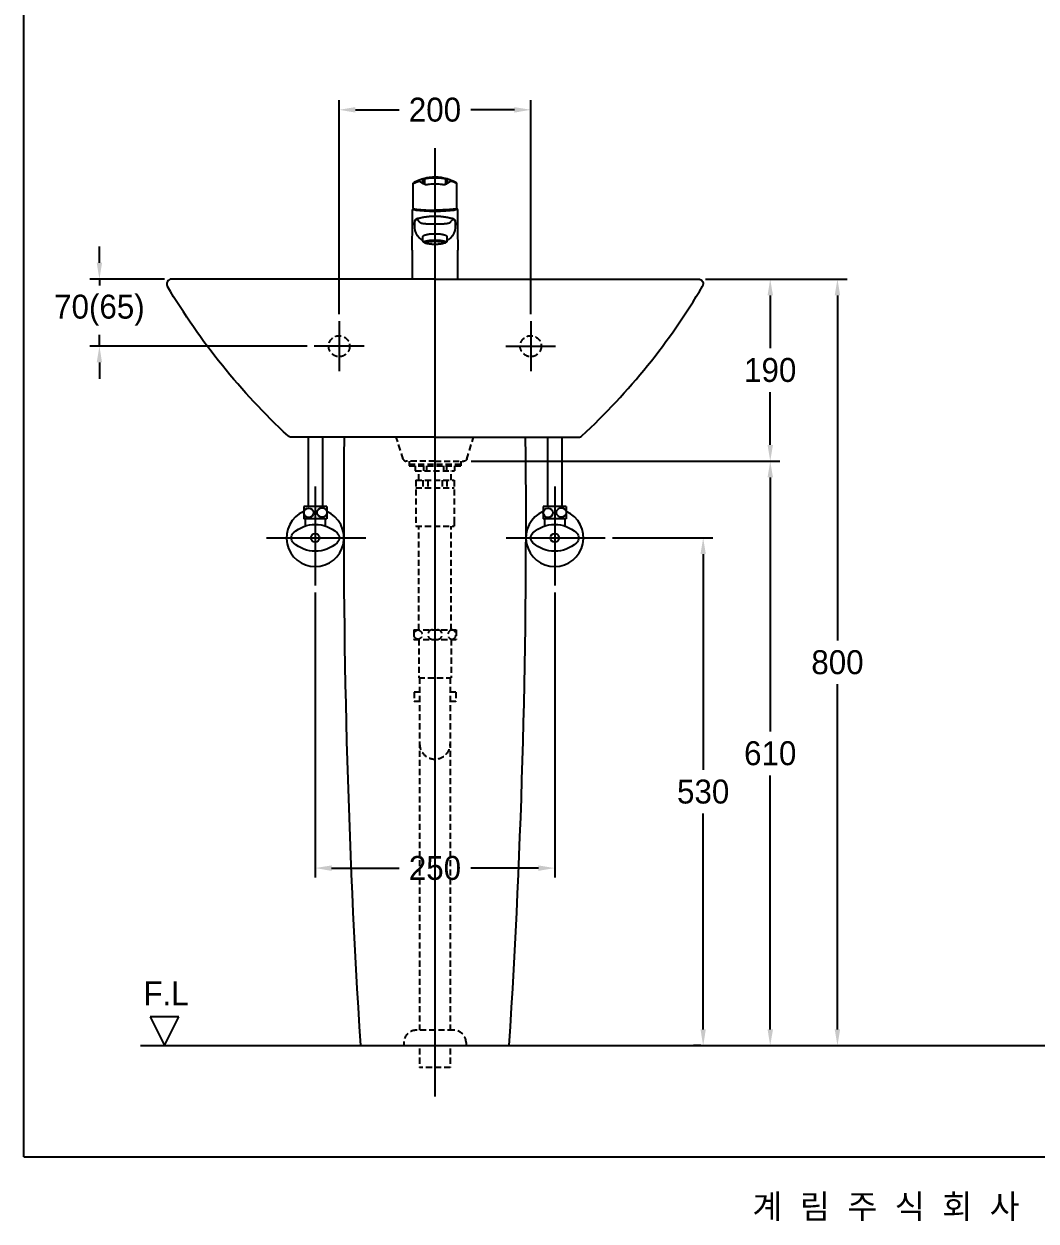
# Model space of a CAD drawing. Header units: millimetres. Extents: x 0 to 5789, y -67 to 2530.
# Drawn here: x 3989 to 5046, y -67 to 1183 of the extents above; entities that cross this region are included whole.
import ezdxf
from ezdxf.enums import TextEntityAlignment as Align
from ezdxf.lldxf.tags import DXFTag

# ---------------------------------------------------------------- set-up
doc = ezdxf.new("R2010")
doc.units = ezdxf.units.MM
doc.linetypes.add('DASHED2', pattern=[9.525, 6.35, -3.175])
for name, color, linetype in [('TEXT', 7, 'Continuous'), ('내부선 및 부속', 4, 'Continuous'), ('도각라인', 7, 'Continuous'), ('외형선', 3, 'Continuous'), ('점선', 6, 'DASHED2'), ('중심선', 1, 'DASHED'), ('치수선', 7, 'Continuous')]:
    doc.layers.add(name, color=color, linetype=linetype)
doc.styles.add('____', font='')
doc.styles.add('타이틀', font='H2GTRM.TTF', dxfattribs={"height": 25})
doc.styles.get('____').set_extended_font_data('굴림')
tags = doc.linetypes.add('DASHDOT', pattern=[70, 31, -13, 13, -13]).pattern_tags.tags
tags[10:11] = [DXFTag(74, 4), DXFTag(75, 0), DXFTag(340, '0'), DXFTag(46, 0.0), DXFTag(50, 0.0), DXFTag(44, 0.0), DXFTag(45, 0.0)]
tags[8:9] = [DXFTag(74, 4), DXFTag(75, 0), DXFTag(340, '0'), DXFTag(46, 0.0), DXFTag(50, 0.0), DXFTag(44, 0.0), DXFTag(45, 0.0)]
tags[6:7] = [DXFTag(74, 4), DXFTag(75, 0), DXFTag(340, '0'), DXFTag(46, 0.0), DXFTag(50, 0.0), DXFTag(44, 0.0), DXFTag(45, 0.0)]
tags[4:5] = [DXFTag(74, 4), DXFTag(75, 0), DXFTag(340, '0'), DXFTag(46, 0.0), DXFTag(50, 0.0), DXFTag(44, 0.0), DXFTag(45, 0.0)]
tags = doc.linetypes.add('DASHED', pattern=[25.72, 12.86, -12.86]).pattern_tags.tags
tags[6:7] = [DXFTag(74, 4), DXFTag(75, 0), DXFTag(340, '0'), DXFTag(46, 0.0), DXFTag(50, 0.0), DXFTag(44, 0.0), DXFTag(45, 0.0)]
tags[4:5] = [DXFTag(74, 4), DXFTag(75, 0), DXFTag(340, '0'), DXFTag(46, 0.0), DXFTag(50, 0.0), DXFTag(44, 0.0), DXFTag(45, 0.0)]
doc.dimstyles.new('MSADIM', dxfattribs={"dimtxt": 33, "dimasz": 17, "dimexe": 10, "dimexo": 7.5, "dimgap": 10, "dimtad": 0, "dimtih": 1, "dimtoh": 1, "dimdec": 0, "dimzin": 1, "dimdsep": 46, "dimtxsty": '____', "dimcen": 11.25, "dimadec": 0, "dimazin": 0, "dimtfac": 1, "dimtdec": 0, "dimtix": 1, "dimtmove": 0, "dimatfit": 3, "dimfxl": 0, "dimtolj": 1, "dimtzin": 1, "dimarcsym": 0})

# ---------------------------------------------------------------- blocks, each defined once
blk = doc.blocks.new('*D32')
at = {"layer": '치수선', "color": 0, "linetype": 'Continuous', "lineweight": -2}
for p, q in [((4318.4, 879.7), (4318.4, 1102.9)), ((4518.4, 879.7), (4518.4, 1102.9)), ((4335.4, 1092.9), (4381.1, 1092.9)), ((4501.4, 1092.9), (4455.7, 1092.9))]:
    blk.add_line(p, q, dxfattribs=at)
at = {"layer": '치수선', "color": 0, "linetype": 'Continuous'}
for points in [[(4335.4, 1095.7), (4335.4, 1090), (4318.4, 1092.9)], [(4501.4, 1095.7), (4501.4, 1090), (4518.4, 1092.9)]]:
    blk.add_solid(points, dxfattribs=at)
at = {"layer": '치수선', "color": 0, "linetype": 'Continuous', "insert": (4418.4, 1092.9), "char_height": 25, "attachment_point": 5, "style": '____'}
blk.add_mtext('\\A1;200', dxfattribs=at)
blk = doc.blocks.new('*D33')
at = {"layer": '치수선', "color": 0, "linetype": 'Continuous', "lineweight": -2}
for p, q in [((4068.1, 933.2), (4068.1, 950.2)), ((4135.9, 916.2), (4058.1, 916.2)), ((4068.1, 916.2), (4068.1, 909.4)), ((4068.1, 846.2), (4068.1, 857.9)), ((4284.9, 846.2), (4058.1, 846.2)), ((4068.1, 829.2), (4068.1, 812.2))]:
    blk.add_line(p, q, dxfattribs=at)
at = {"layer": '치수선', "color": 0, "linetype": 'Continuous'}
for points in [[(4065.3, 933.2), (4070.9, 933.2), (4068.1, 916.2)], [(4065.3, 829.2), (4070.9, 829.2), (4068.1, 846.2)]]:
    blk.add_solid(points, dxfattribs=at)
at = {"layer": '치수선', "color": 0, "linetype": 'Continuous', "insert": (4068.1, 883.7), "char_height": 25, "attachment_point": 5, "style": '____'}
blk.add_mtext('\\A1;70(65)', dxfattribs=at)
blk = doc.blocks.new('*D34')
at = {"layer": '치수선', "color": 0, "linetype": 'Continuous', "lineweight": -2}
for p, q in [((4700.9, 916.2), (4778.4, 916.2)), ((4768.4, 899.2), (4768.4, 844)), ((4768.4, 743.2), (4768.4, 798.3)), ((4456.2, 726.2), (4778.4, 726.2))]:
    blk.add_line(p, q, dxfattribs=at)
at = {"layer": '치수선', "color": 0, "linetype": 'Continuous'}
for points in [[(4765.6, 899.2), (4771.3, 899.2), (4768.4, 916.2)], [(4765.6, 743.2), (4771.3, 743.2), (4768.4, 726.2)]]:
    blk.add_solid(points, dxfattribs=at)
at = {"layer": '치수선', "color": 0, "linetype": 'Continuous', "insert": (4768.4, 821.2), "char_height": 25, "attachment_point": 5, "style": '____'}
blk.add_mtext('\\A1;190', dxfattribs=at)
blk = doc.blocks.new('*D35')
at = {"layer": '치수선', "color": 0, "linetype": 'Continuous', "lineweight": -2}
for p, q in [((4456.2, 726.2), (4778.4, 726.2)), ((4768.4, 709.2), (4768.4, 444)), ((4768.4, 133.2), (4768.4, 398.3)), ((4503.4, 116.2), (4778.4, 116.2))]:
    blk.add_line(p, q, dxfattribs=at)
at = {"layer": '치수선', "color": 0, "linetype": 'Continuous'}
for points in [[(4765.6, 709.2), (4771.3, 709.2), (4768.4, 726.2)], [(4765.6, 133.2), (4771.3, 133.2), (4768.4, 116.2)]]:
    blk.add_solid(points, dxfattribs=at)
at = {"layer": '치수선', "color": 0, "linetype": 'Continuous', "insert": (4768.4, 421.2), "char_height": 25, "attachment_point": 5, "style": '____'}
blk.add_mtext('\\A1;610', dxfattribs=at)
blk = doc.blocks.new('*D36')
at = {"layer": '치수선', "color": 0, "linetype": 'Continuous', "lineweight": -2}
for p, q in [((4603.7, 646.2), (4708.4, 646.2)), ((4698.4, 629.2), (4698.4, 404)), ((4698.4, 133.2), (4698.4, 358.4)), ((4695.8, 116.2), (4688.4, 116.2))]:
    blk.add_line(p, q, dxfattribs=at)
at = {"layer": '치수선', "color": 0, "linetype": 'Continuous'}
for points in [[(4695.6, 629.2), (4701.2, 629.2), (4698.4, 646.2)], [(4695.6, 133.2), (4701.2, 133.2), (4698.4, 116.2)]]:
    blk.add_solid(points, dxfattribs=at)
at = {"layer": '치수선', "color": 0, "linetype": 'Continuous', "insert": (4698.4, 381.2), "char_height": 25, "attachment_point": 5, "style": '____'}
blk.add_mtext('\\A1;530', dxfattribs=at)
blk = doc.blocks.new('*D37')
at = {"layer": '치수선', "color": 0, "linetype": 'Continuous', "lineweight": -2}
for p, q in [((4700.9, 916.2), (4848.6, 916.2)), ((4838.6, 899.2), (4838.6, 539)), ((4838.6, 133.2), (4838.6, 493.4)), ((4814.6, 116.2), (4848.6, 116.2))]:
    blk.add_line(p, q, dxfattribs=at)
at = {"layer": '치수선', "color": 0, "linetype": 'Continuous'}
for points in [[(4835.7, 899.2), (4841.4, 899.2), (4838.6, 916.2)], [(4835.7, 133.2), (4841.4, 133.2), (4838.6, 116.2)]]:
    blk.add_solid(points, dxfattribs=at)
at = {"layer": '치수선', "color": 0, "linetype": 'Continuous', "insert": (4838.6, 516.2), "char_height": 25, "attachment_point": 5, "style": '____'}
blk.add_mtext('\\A1;800', dxfattribs=at)
blk = doc.blocks.new('*D39')
at = {"layer": '치수선', "color": 0, "linetype": 'Continuous', "lineweight": -2}
for p, q in [((4293.4, 589), (4293.4, 291.5)), ((4543.4, 589), (4543.4, 291.5)), ((4310.4, 301.5), (4381.1, 301.5)), ((4526.4, 301.5), (4455.7, 301.5))]:
    blk.add_line(p, q, dxfattribs=at)
at = {"layer": '치수선', "color": 0, "linetype": 'Continuous'}
for points in [[(4310.4, 304.3), (4310.4, 298.6), (4293.4, 301.5)], [(4526.4, 304.3), (4526.4, 298.6), (4543.4, 301.5)]]:
    blk.add_solid(points, dxfattribs=at)
at = {"layer": '치수선', "color": 0, "linetype": 'Continuous', "insert": (4418.4, 301.5), "char_height": 25, "attachment_point": 5, "style": '____'}
blk.add_mtext('\\A1;250', dxfattribs=at)

msp = doc.modelspace()

# ---------------------------------------------------------------- linework, layer by layer
at = {"layer": '내부선 및 부속', "linetype": 'Continuous'}
for p, q in [((4395.6, 990.7), (4395.8, 1015.1)), ((4395.8, 1015.1), (4395.8, 1016)), ((4441.1, 1016), (4441.1, 1016)), ((4441.1, 1015.1), (4441.1, 1016)), ((4441.3, 990.7), (4441.1, 1015.1)), ((4405.9, 956), (4405.9, 960.7)), ((4430.9, 960.7), (4430.9, 956)), ((4285.9, 751.2), (4285.9, 678.9)), ((4300.9, 751.2), (4300.9, 678.9)), ((4535.9, 751.2), (4535.9, 678.9)), ((4550.9, 751.2), (4550.9, 678.9)), ((4281.4, 678.9), (4281.4, 665.9)), ((4305.4, 678.9), (4281.4, 678.9)), ((4305.4, 678.9), (4305.4, 665.9)), ((4531.4, 678.9), (4531.4, 665.9)), ((4555.4, 678.9), (4531.4, 678.9)), ((4555.4, 678.9), (4555.4, 665.9)), ((4305.4, 665.9), (4281.4, 665.9)), ((4282.9, 665.9), (4282.9, 658.5)), ((4303.9, 665.9), (4303.9, 658.5)), ((4555.4, 665.9), (4531.4, 665.9)), ((4532.9, 665.9), (4532.9, 658.5)), ((4553.9, 665.9), (4553.9, 658.5))]:
    msp.add_line(p, q, dxfattribs=at)
at = {"layer": '내부선 및 부속', "linetype": 'Continuous', "flags": 128}
for points in [[(4270.7, 641, -0.44), (4270.7, 651.3)], [(4270.7, 651.3, -0.388889), (4316.2, 651.3)], [(4316.2, 651.3, -0.44), (4316.2, 641)], [(4520.7, 641, -0.44), (4520.7, 651.3)], [(4520.7, 651.3, -0.388889), (4566.2, 651.3)], [(4566.2, 651.3, -0.44), (4566.2, 641)], [(4316.2, 641, -0.388889), (4270.7, 641)], [(4566.2, 641, -0.388889), (4520.7, 641)]]:
    msp.add_lwpolyline(points, format="xyb", dxfattribs=at)
at = {"layer": '내부선 및 부속', "linetype": 'Continuous'}
for centre, radius in [((4286.5, 672.3), 5), ((4300.4, 672.6), 5), ((4536.5, 672.3), 5), ((4550.4, 672.6), 5), ((4293.4, 646.2), 4.5), ((4543.4, 646.2), 4.5)]:
    msp.add_circle(centre, radius, dxfattribs=at)
for centre, radius, start, end in [((4401, 1011.9), 6.17, 40.9394, 90.3276), ((4435.8, 1011.9), 6.17, 89.6724, 139.0606), ((4293.4, 646.2), 30, 113.5781, 66.4217), ((4543.4, 646.2), 30, 113.5781, 66.4217)]:
    msp.add_arc(centre, radius, start, end, dxfattribs=at)
for points, degree, knots in [([(4395.8, 1016), (4395.9, 1016), (4396.1, 1016.2), (4396.6, 1016.4), (4397.5, 1016.8), (4398.9, 1017.3), (4400.2, 1017.8), (4401, 1018.1)], 3, [0, 0, 0, 0, 0.154023, 0.3203, 0.498135, 0.714224, 1, 1, 1, 1]), ([(4401.5, 1019.2), (4401.1, 1019), (4400.5, 1018.8), (4399.3, 1018.3), (4398.1, 1017.8), (4397.2, 1017.4), (4396.7, 1017.1), (4396.6, 1017), (4396.5, 1016.9)], 3, [0, 0, 0, 0, 0.125751, 0.25087, 0.500195, 0.749311, 0.874844, 1, 1, 1, 1]), ([(4406.4, 1021.1), (4406.4, 1021.1), (4406.2, 1021), (4405.7, 1020.8), (4405, 1020.5), (4404.4, 1020.3), (4404, 1020.1)], 3, [0, 0, 0, 0, 0.248773, 0.499961, 0.748114, 1, 1, 1, 1]), ([(4406.4, 1021.1), (4408.2, 1021.7), (4411.8, 1022.6), (4417.8, 1023.1), (4424.2, 1022.7), (4428.2, 1021.8), (4430.5, 1021.1)], 3, [0, 0, 0, 0, 0.172614, 0.472869, 0.772389, 1, 1, 1, 1]), ([(4408.2, 1021), (4408.2, 1021), (4408.2, 1021), (4408, 1021.2), (4407.9, 1021.2), (4407.7, 1021.3), (4407.6, 1021.4), (4407.5, 1021.4)], 3, [0, 0, 0, 0, 0.121408, 0.121408, 0.607064, 0.607064, 1, 1, 1, 1]), ([(4407.8, 1015.2), (4408.7, 1014.9), (4408.8, 1014.9), (4409.1, 1014.9), (4409.8, 1015), (4411.3, 1015.2), (4413.8, 1015.5), (4416.1, 1015.7), (4417.2, 1015.7), (4417.8, 1015.7)], 3, [0, 0, 0, 0, 0.083754, 0.167101, 0.251369, 0.500054, 0.748883, 0.875168, 1, 1, 1, 1]), ([(4417.8, 1021.7), (4417.4, 1021.7), (4416.6, 1021.6), (4415.4, 1021.6), (4413.5, 1021.5), (4411.6, 1021.3), (4410, 1021.1), (4409.1, 1021), (4408.4, 1020.9), (4408.3, 1021), (4408.2, 1021)], 3, [0, 0, 0, 0, 0.08364, 0.166971, 0.251297, 0.499774, 0.623968, 0.749249, 0.875394, 1, 1, 1, 1]), ([(4428.6, 1021), (4428.6, 1021), (4428.5, 1020.9), (4428.2, 1021), (4427.7, 1021), (4426.9, 1021.1), (4425.3, 1021.3), (4423.2, 1021.5), (4420.8, 1021.6), (4419.6, 1021.7), (4419, 1021.7)], 3, [0, 0, 0, 0, 0.083171, 0.166327, 0.250973, 0.376329, 0.500728, 0.749101, 0.874813, 1, 1, 1, 1]), ([(4419, 1015.7), (4419.4, 1015.7), (4420.1, 1015.7), (4421.3, 1015.6), (4423.2, 1015.5), (4425, 1015.3), (4426.5, 1015.1), (4427.4, 1015), (4428, 1014.9), (4428.1, 1014.9), (4428.2, 1014.9)], 3, [0, 0, 0, 0, 0.083297, 0.166448, 0.250981, 0.499317, 0.623286, 0.748997, 0.874882, 1, 1, 1, 1]), ([(4429.4, 1021.4), (4429.3, 1021.4), (4429.2, 1021.3), (4429, 1021.2), (4428.9, 1021.2), (4428.8, 1021.1), (4428.7, 1021), (4428.6, 1021)], 3, [0, 0, 0, 0, 0.458457, 0.458457, 0.729349, 0.729349, 1, 1, 1, 1]), ([(4431.4, 1020.7), (4431.2, 1020.8), (4430.7, 1021), (4430.5, 1021.1), (4430.4, 1021.1)], 3, [0, 0, 0, 0, 0.503034, 1, 1, 1, 1]), ([(4435.1, 1019.3), (4434.7, 1019.4), (4433.9, 1019.7), (4432.9, 1020.1), (4432.1, 1020.4), (4431.6, 1020.6), (4431.4, 1020.7)], 3, [0, 0, 0, 0, 0.250372, 0.500014, 0.748927, 1, 1, 1, 1]), ([(4440.4, 1016.9), (4440.3, 1017), (4440.1, 1017.2), (4439.5, 1017.5), (4438.6, 1017.9), (4437.3, 1018.4), (4436.1, 1018.9), (4435.4, 1019.2)], 3, [0, 0, 0, 0, 0.165694, 0.331798, 0.499885, 0.749156, 1, 1, 1, 1]), ([(4441.1, 1016), (4441, 1016), (4440.8, 1016.2), (4440.2, 1016.4), (4439.3, 1016.8), (4438, 1017.3), (4436.6, 1017.8), (4435.9, 1018.1)], 3, [0, 0, 0, 0, 0.154023, 0.3203, 0.498135, 0.714224, 1, 1, 1, 1]), ([(4394.9, 988.3), (4394.9, 988.3), (4394.9, 988.4), (4395.1, 988.8), (4395.4, 989.2), (4395.9, 989.5), (4396.2, 989.6), (4396.4, 989.7)], 3, [0, 0, 0, 0, 0.04006, 0.118961, 0.377798, 0.727526, 1, 1, 1, 1]), ([(4395.7, 990), (4395.8, 989.9), (4396.1, 989.7), (4396.9, 989.5), (4397.4, 989.4), (4398.7, 989.2), (4399.5, 989.1), (4401.2, 988.9), (4402.1, 988.8), (4405.3, 988.5), (4407.7, 988.4), (4412.9, 988.2), (4415.6, 988.2), (4418.4, 988.2)], 3, [0, 0, 0, 0, 0.125, 0.125, 0.25, 0.25, 0.375, 0.375, 0.5, 0.5, 0.75, 0.75, 1, 1, 1, 1]), ([(4395.9, 989.2), (4395.9, 988.9), (4397, 988.5), (4400.9, 987.9), (4403.7, 987.7), (4407.1, 987.5)], 3, [0, 0, 0, 0, 0.5, 0.5, 1, 1, 1, 1]), ([(4407.1, 987.5), (4408.8, 987.4), (4410.6, 987.3), (4414.5, 987.2), (4416.4, 987.2), (4418.4, 987.2)], 3, [0, 0, 0, 0, 0.5, 0.5, 1, 1, 1, 1]), ([(4441.2, 990), (4440.9, 989.7), (4440.1, 989.5), (4438.1, 989.2), (4437.4, 989.1), (4435.7, 988.9), (4434.7, 988.8), (4432.6, 988.6), (4431.5, 988.6), (4429.2, 988.4), (4427.9, 988.4), (4424, 988.2), (4421.2, 988.2), (4418.4, 988.2)], 3, [0, 0, 0, 0, 0.25, 0.25, 0.375, 0.375, 0.5, 0.5, 0.625, 0.625, 0.75, 0.75, 1, 1, 1, 1]), ([(4418.4, 987.2), (4420.4, 987.2), (4422.4, 987.2), (4426.2, 987.3), (4428, 987.4), (4429.8, 987.5)], 3, [0, 0, 0, 0, 0.5, 0.5, 1, 1, 1, 1]), ([(4429.8, 987.5), (4433.2, 987.7), (4436, 987.9), (4439.9, 988.5), (4440.9, 988.9), (4440.9, 989.2)], 3, [0, 0, 0, 0, 0.5, 0.5, 1, 1, 1, 1]), ([(4440.5, 989.7), (4440.8, 989.6), (4441.1, 989.5), (4441.4, 989.2), (4441.9, 988.2)], 3, [0, 0, 0, 0, 0.891166, 1, 1, 1, 1]), ([(4396.4, 974.2), (4396.4, 974), (4396.3, 973.8), (4396.1, 973.5), (4395.9, 973.3), (4395.7, 973.3), (4395.4, 973.6), (4395.1, 974.2), (4395, 974.8), (4394.9, 977.4)], 3, [0, 0, 0, 0, 0.092253, 0.195753, 0.310078, 0.438828, 0.61431, 0.927777, 1, 1, 1, 1]), ([(4397.4, 976.7), (4397.3, 976.3), (4397, 975.7), (4396.7, 974.8), (4396.5, 974.3), (4396.4, 974.2)], 3, [0, 0, 0, 0, 0.499854, 0.864283, 1, 1, 1, 1]), ([(4401.3, 977.1), (4401.1, 977.3), (4400.8, 977.8), (4400.3, 978.1), (4399.8, 978.3), (4399.2, 978.3), (4398.5, 978.1), (4398, 977.6), (4397.6, 977), (4397.4, 976.7)], 3, [0, 0, 0, 0, 0.11347, 0.234522, 0.363327, 0.50003, 0.67978, 0.846318, 1, 1, 1, 1]), ([(4403.1, 974.9), (4403, 975.1), (4402.7, 975.3), (4402.5, 975.6), (4402.3, 975.8), (4402.1, 976), (4401.8, 976.3), (4401.6, 976.7), (4401.4, 977), (4401.3, 977.1)], 3, [0, 0, 0, 0, 0.148029, 0.285468, 0.333976, 0.413001, 0.536729, 0.76998, 1, 1, 1, 1]), ([(4411.5, 973.6), (4411, 973.6), (4409.9, 973.6), (4408, 973.8), (4406, 974), (4404.1, 974.4), (4403.5, 974.7), (4403.1, 974.9)], 3, [0, 0, 0, 0, 0.126608, 0.254892, 0.513961, 0.738508, 1, 1, 1, 1]), ([(4433.8, 974.9), (4433.6, 974.8), (4433.3, 974.6), (4432.6, 974.4), (4431.8, 974.2), (4430.5, 973.9), (4428.8, 973.8), (4426.9, 973.6), (4425.9, 973.6), (4425.4, 973.6)], 3, [0, 0, 0, 0, 0.134492, 0.261766, 0.379705, 0.486505, 0.745341, 0.873507, 1, 1, 1, 1]), ([(4433.7, 974.9), (4434.2, 975.4), (4434.6, 975.8), (4435, 976.3), (4435.1, 976.5), (4435.4, 976.8), (4435.5, 977), (4435.6, 977.1)], 3, [0, 0, 0, 0, 0.500004, 0.500004, 0.750006, 0.750006, 1, 1, 1, 1]), ([(4439.4, 976.7), (4439.3, 976.9), (4439, 977.4), (4438.6, 977.8), (4438.1, 978.2), (4437.6, 978.3), (4436.9, 978.3), (4436.2, 977.9), (4435.8, 977.4), (4435.6, 977.1)], 3, [0, 0, 0, 0, 0.114068, 0.235321, 0.363914, 0.49999, 0.680483, 0.847029, 1, 1, 1, 1]), ([(4440.4, 974.2), (4440.4, 974.3), (4440.2, 974.8), (4439.9, 975.7), (4439.6, 976.3), (4439.4, 976.7)], 3, [0, 0, 0, 0, 0.13594, 0.500146, 1, 1, 1, 1]), ([(4442, 977.4), (4442, 977.2), (4442, 976.8), (4442, 976.2), (4441.9, 975.1), (4441.7, 974), (4441.3, 973.4), (4441, 973.2), (4440.7, 973.4), (4440.5, 973.9), (4440.4, 974.2)], 3, [0, 0, 0, 0, 0.058074, 0.116031, 0.231715, 0.46298, 0.642043, 0.72089, 0.875045, 1, 1, 1, 1]), ([(4405.9, 956.5), (4404.5, 957.2), (4403.1, 958.1), (4399.2, 962), (4397.5, 965.8), (4397.5, 969.7)], 3, [0, 0, 0, 0, 0.290936, 0.290936, 1, 1, 1, 1]), ([(4418.4, 973.4), (4417.8, 973.4), (4416.7, 973.4), (4414.9, 973.5), (4413.2, 973.5), (4412, 973.6), (4411.5, 973.6)], 3, [0, 0, 0, 0, 0.245502, 0.497794, 0.749011, 1, 1, 1, 1]), ([(4425.4, 973.6), (4424.8, 973.6), (4423.7, 973.6), (4422.1, 973.5), (4420.3, 973.4), (4419.1, 973.4), (4418.4, 973.4)], 3, [0, 0, 0, 0, 0.252282, 0.502311, 0.712942, 1, 1, 1, 1]), ([(4439.4, 969.7), (4439.4, 965.8), (4437.7, 962), (4433.7, 958.1), (4432.4, 957.2), (4430.9, 956.5)], 3, [0, 0, 0, 0, 0.709091, 0.709091, 1, 1, 1, 1]), ([(4418.4, 952.4), (4418.2, 952.4), (4417.6, 952.4), (4416.7, 952.4), (4415.5, 952.5), (4414.4, 952.5), (4413.4, 952.6), (4412.3, 952.8), (4411.4, 952.9), (4410.4, 953.1), (4409.6, 953.3), (4408.8, 953.5), (4408.1, 953.8), (4407.5, 954), (4407, 954.4), (4406.5, 954.7), (4406.2, 955), (4406, 955.4), (4405.9, 955.8), (4405.9, 956), (4405.9, 956)], 3, [0, 0, 0, 0, 0.03216, 0.093309, 0.154497, 0.215742, 0.27708, 0.338559, 0.40024, 0.462211, 0.5246, 0.587601, 0.651523, 0.716856, 0.784287, 0.842861, 0.892186, 0.93599, 0.977075, 1, 1, 1, 1]), ([(4407.8, 954.1), (4408, 954.2), (4408.5, 954.4), (4408.8, 954.5), (4409.1, 954.7), (4409.5, 954.8), (4409.9, 954.9), (4410.7, 955.1), (4411.2, 955.2), (4411.6, 955.2), (4412.1, 955.3), (4412.6, 955.4), (4413.1, 955.5), (4413.7, 955.5), (4414.2, 955.6), (4414.7, 955.6), (4415.3, 955.6), (4415.8, 955.7), (4416.3, 955.7), (4416.9, 955.7), (4417.4, 955.7), (4417.9, 955.8), (4418.4, 955.8)], 2, [0, 0, 0, 0.080037, 0.16367, 0.16367, 0.247303, 0.247303, 0.330936, 0.414569, 0.414569, 0.498202, 0.498202, 0.581835, 0.581835, 0.665468, 0.665468, 0.749101, 0.749101, 0.832734, 0.832734, 0.916367, 0.916367, 1, 1, 1]), ([(4430.9, 956), (4430.9, 956), (4430.9, 955.8), (4430.8, 955.4), (4430.6, 955.1), (4430.4, 954.7), (4430, 954.4), (4429.5, 954.1), (4428.9, 953.8), (4428.2, 953.6), (4427.4, 953.3), (4426.6, 953.1), (4425.6, 952.9), (4424.7, 952.8), (4423.6, 952.7), (4422.6, 952.5), (4421.5, 952.5), (4420.3, 952.4), (4419.3, 952.4), (4418.7, 952.4), (4418.4, 952.4)], 3, [0, 0, 0, 0, 0.021022, 0.063347, 0.106004, 0.151989, 0.204422, 0.265513, 0.33275, 0.399542, 0.464481, 0.528085, 0.590824, 0.652997, 0.714792, 0.77633, 0.837693, 0.898939, 0.960114, 1, 1, 1, 1]), ([(4418.4, 955.8), (4418.9, 955.8), (4419.5, 955.7), (4420, 955.7), (4420.5, 955.7), (4421.1, 955.7), (4421.6, 955.6), (4422.1, 955.6), (4422.7, 955.6), (4423.2, 955.5), (4424.2, 955.4), (4424.7, 955.3), (4425.2, 955.2), (4425.7, 955.2), (4426.1, 955.1), (4427, 954.9), (4427.4, 954.8), (4427.7, 954.7), (4428, 954.5), (4428.4, 954.4), (4428.6, 954.3), (4428.9, 954.2), (4429.1, 954.1)], 2, [0, 0, 0, 0.083632, 0.083632, 0.167265, 0.167265, 0.250897, 0.250897, 0.33453, 0.33453, 0.418162, 0.501795, 0.501795, 0.585427, 0.585427, 0.66906, 0.752692, 0.752692, 0.836324, 0.836324, 0.919957, 0.919957, 1, 1, 1]), ([(4394.7, 946.4), (4394.7, 946.4), (4394.7, 946.1), (4394.7, 945.2), (4394.7, 942.4), (4394.6, 939.4), (4394.6, 936.9), (4394.6, 936.4)], 3, [0, 0, 0, 0, 0.015047, 0.091734, 0.245109, 0.85861, 1, 1, 1, 1]), ([(4442.2, 936.4), (4442.2, 936.9), (4442.2, 939.4), (4442.2, 942.4), (4442.2, 945.2), (4442.2, 946.1), (4442.2, 946.4), (4442.2, 946.4)], 3, [0, 0, 0, 0, 0.14139, 0.754891, 0.908266, 0.984953, 1, 1, 1, 1])]:
    msp.add_open_spline(points, degree=degree, knots=knots, dxfattribs=at)
for points, weights, knots in [([(4395.8, 1016), (4395.8, 1016.4), (4396.1, 1016.7), (4396.3, 1016.9), (4396.5, 1016.9)], [0.853807806969, 0.847449600697, 1, 0.908279657364, 0.874004244804], [0, 0, 0, 0.624514, 0.624514, 1, 1, 1]), ([(4405.7, 1020.1), (4405.7, 1020.6), (4406.1, 1020.9), (4406.2, 1021.1), (4406.4, 1021.1)], [0.857696473598, 0.828921318054, 1, 0.927208960056, 0.890598535538], [0, 0, 0, 0.701517, 0.701517, 1, 1, 1]), ([(4430.4, 1021.1), (4430.6, 1021.1), (4430.8, 1020.9), (4431.2, 1020.6), (4431.2, 1020.1)], [0.890763700008, 0.927372932434, 1, 0.828757882118, 0.857751607895], [0, 0, 0, 0.297812, 0.297812, 1, 1, 1]), ([(4405.9, 960.7), (4405.9, 960.7), (4405.9, 960.7), (4405.9, 963.6), (4418.4, 963.6)], [0.999898374081, 0.999949157238, 1, 0.707106769085, 1], [0, 0, 0, 0.000173, 0.000173, 1, 1, 1])]:
    msp.add_rational_spline(points, weights, degree=2, knots=knots, dxfattribs=at)
for points, degree in [([(4401.4, 1019.1), (4401.6, 1019.2), (4401.7, 1019.3)], 2), ([(4401.8, 1019.3), (4401.7, 1019.2), (4401.6, 1019.2), (4401.5, 1019.2)], 3), ([(4404, 1020.1), (4403.4, 1019.9), (4402.6, 1019.6), (4401.8, 1019.3)], 3), ([(4405.7, 1016), (4405.7, 1017.3), (4405.7, 1018.7), (4405.7, 1020.1)], 3), ([(4407.8, 1015.2), (4406.7, 1015.6), (4405.7, 1016)], 2), ([(4407.5, 1020), (4407.5, 1019.1), (4407.5, 1018.2)], 2), ([(4407.5, 1018.2), (4407.5, 1017.1), (4407.5, 1015.9)], 2), ([(4407.8, 1015.2), (4407.6, 1015.4), (4407.5, 1015.7), (4407.5, 1015.9)], 3), ([(4419, 1021.7), (4418.6, 1021.7), (4418.2, 1021.7), (4417.8, 1021.7)], 3), ([(4419, 1015.7), (4418.4, 1015.7), (4417.8, 1015.7)], 2), ([(4429.4, 1020), (4429.4, 1020.4), (4429, 1020.9), (4428.6, 1021)], 3), ([(4429.1, 1015.2), (4430.1, 1015.6), (4431.2, 1016)], 2), ([(4429.4, 1020), (4429.4, 1019.1), (4429.4, 1018.2)], 2), ([(4429.4, 1018.2), (4429.4, 1017.1), (4429.4, 1015.9)], 2), ([(4431.2, 1020.1), (4431.2, 1018.8), (4431.2, 1017.4), (4431.2, 1016)], 3), ([(4431.2, 1016), (4431.2, 1017.3), (4431.2, 1018.7), (4431.2, 1020.1)], 3), ([(4435.4, 1019.2), (4435.3, 1019.2), (4435.2, 1019.2), (4435.1, 1019.3)], 3), ([(4435.1, 1019.3), (4435.3, 1019.2), (4435.5, 1019.1)], 2), ([(4441.1, 1016), (4441.1, 1016.4), (4440.8, 1016.8), (4440.4, 1016.9)], 3), ([(4394.9, 977.4), (4394.9, 981), (4394.9, 984.6), (4394.9, 988.2)], 3), ([(4395.6, 990.1), (4395.6, 990.1), (4395.6, 990.4), (4395.6, 990.7)], 3), ([(4395.7, 990), (4395.7, 990), (4395.6, 990), (4395.6, 990.1)], 3), ([(4396.4, 989.7), (4396, 989.3), (4395.9, 989.3), (4395.9, 989.2)], 3), ([(4440.9, 989.2), (4440.9, 989.3), (4440.9, 989.3), (4440.5, 989.7)], 3), ([(4441.3, 990.1), (4441.2, 990), (4441.2, 990), (4441.2, 990)], 3), ([(4441.3, 990.1), (4441.3, 990.1), (4441.3, 990.4), (4441.3, 990.7)], 3), ([(4441.9, 988.2), (4442, 984.6), (4442, 981), (4442, 977.4)], 3), ([(4394.8, 968.1), (4394.8, 971.2), (4394.8, 974.3), (4394.9, 977.4)], 3), ([(4397.4, 976.7), (4397.4, 977), (4397.5, 977.3), (4397.8, 977.6)], 3), ([(4397.5, 969.7), (4397.5, 972), (4397.5, 974.3), (4397.4, 976.7)], 3), ([(4397.7, 977.5), (4398.4, 978.8), (4399.2, 979.3)], 2), ([(4399.2, 979.3), (4409.4, 982), (4418.6, 982)], 2), ([(4418.3, 982), (4427.4, 982), (4437.6, 979.3)], 2), ([(4437.6, 979.3), (4438.5, 978.8), (4439.2, 977.5)], 2), ([(4439.1, 977.6), (4439.3, 977.3), (4439.4, 977), (4439.4, 976.7)], 3), ([(4439.4, 976.7), (4439.4, 974.3), (4439.4, 972), (4439.4, 969.7)], 3), ([(4442, 977.4), (4442, 974.3), (4442, 971.2), (4442, 968.1)], 3), ([(4394.7, 946.4), (4394.7, 953.6), (4394.8, 960.8), (4394.8, 968.1)], 3), ([(4397.5, 969.7), (4397.5, 969.7), (4397.5, 969.7), (4397.5, 969.7)], 3), ([(4439.4, 969.7), (4439.4, 969.7), (4439.4, 969.7), (4439.4, 969.7)], 3), ([(4442, 968.1), (4442.1, 962.3), (4442.1, 956.6), (4442.2, 946.4)], 3), ([(4394.6, 936.4), (4394.6, 929.7), (4394.6, 922.9), (4394.5, 916.2)], 3), ([(4442.3, 916.2), (4442.3, 922.9), (4442.3, 929.7), (4442.2, 936.4)], 3)]:
    msp.add_open_spline(points, degree=degree, dxfattribs=at)
for points, weights in [([(4401.7, 1019.3), (4401.8, 1019.3), (4401.8, 1019.3)], [0.999868571758, 0.985788583755, 0.973063528538]), ([(4408.2, 1021), (4407.4, 1020.8), (4407.5, 1020)], [1, 0.785155773163, 1]), ([(4428.2, 1014.9), (4429.4, 1014.6), (4429.4, 1015.9)], [1, 0.610394537449, 1]), ([(4418.4, 963.6), (4430.9, 963.6), (4430.9, 960.7)], [1, 0.707106769085, 1]), ([(4406.4, 954.9), (4409, 957), (4418.4, 957)], [0.911089301109, 0.761760473251, 1]), ([(4418.4, 957), (4427.9, 957), (4430.4, 954.9)], [1, 0.7617623806, 0.911086916924])]:
    msp.add_rational_spline(points, weights, degree=2, dxfattribs=at)
at = {"layer": '도각라인', "color": 7}
for q in [(3989.3, 2530), (5789.3, 0)]:
    msp.add_line((3989.3, 0), q, dxfattribs=at)
at = {"layer": '외형선', "linetype": 'Continuous'}
for p, q in [((4418.4, 916.2), (4143.4, 916.2)), ((4418.4, 916.2), (4693.4, 916.2)), ((4418.4, 751.2), (4268.4, 751.2)), ((4418.4, 751.2), (4568.4, 751.2)), ((4151.1, 146.2), (4121.1, 146.2)), ((4121.1, 146.2), (4136.1, 116.2)), ((4136.1, 116.2), (4151.1, 146.2)), ((4111.1, 116.2), (5561.8, 116.2))]:
    msp.add_line(p, q, dxfattribs=at)
at = {"layer": '외형선', "linetype": 'Continuous', "flags": 128}
for points in [[(4693.4, 916.2, -0.581128), (4697.7, 908.6)], [(4265, 752.5, -0.071998), (4139.1, 908.6)], [(4268.4, 751.2, -0.18931), (4265, 752.5)], [(4340.9, 116.2, -0.018491), (4323.9, 751.2)]]:
    msp.add_lwpolyline(points, format="xyb", dxfattribs=at)
at = {"layer": '외형선', "linetype": 'Continuous'}
for centre, radius, start, end in [((4143.4, 911.2), 5, 90, 210.6483), ((4095.5, 1265.5), 700, 312.8793, 329.3517), ((-4078, 664.3), 8591.5, 356.34239, 0.57965), ((4568.4, 756.2), 5, 270, 312.8793)]:
    msp.add_arc(centre, radius, start, end, dxfattribs=at)
at = {"layer": '점선'}
for p, q in [((4385.3, 728.3), (4378, 751.2)), ((4451.6, 728.3), (4458.8, 751.2)), ((4418.4, 726.2), (4388.1, 726.2)), ((4391.4, 726.2), (4391.4, 721.2)), ((4418.4, 726.2), (4448.7, 726.2)), ((4445.4, 726.2), (4445.4, 721.2)), ((4391.4, 723.2), (4445.4, 723.2)), ((4391.4, 721.2), (4445.4, 721.2)), ((4397.9, 721.2), (4397.9, 716.2)), ((4397.9, 716.2), (4438.9, 716.2)), ((4401.4, 706.2), (4401.4, 716.2)), ((4406.4, 721.2), (4406.4, 716.2)), ((4409.4, 721.2), (4409.4, 716.2)), ((4427.4, 721.2), (4427.4, 716.2)), ((4430.4, 721.2), (4430.4, 716.2)), ((4435.4, 706.2), (4435.4, 716.2)), ((4438.9, 721.2), (4438.9, 716.2)), ((4398.4, 706.2), (4398.4, 658.2)), ((4398.4, 706.2), (4438.4, 706.2)), ((4405.9, 706.2), (4405.9, 698.2)), ((4410.9, 706.2), (4410.9, 698.2)), ((4425.9, 706.2), (4425.9, 698.2)), ((4430.9, 706.2), (4430.9, 698.2)), ((4438.4, 706.2), (4438.4, 661.4)), ((4398.4, 698.2), (4438.4, 698.2)), ((4398.4, 658.2), (4438.4, 658.2)), ((4401.4, 550.2), (4401.4, 658.2)), ((4435.4, 550.2), (4435.4, 658.2)), ((4438.4, 661.4), (4438.4, 658.2)), ((4396.4, 550.2), (4440.4, 550.2)), ((4396.4, 550.2), (4396.4, 540.2)), ((4440.4, 550.2), (4440.4, 540.2)), ((4396.4, 540.2), (4440.4, 540.2)), ((4401.4, 540.2), (4401.4, 500.2)), ((4435.4, 540.2), (4435.4, 500.2)), ((4401.4, 500.2), (4435.4, 500.2)), ((4402.4, 500.2), (4402.4, 132.3)), ((4434.4, 500.2), (4434.4, 132.3)), ((4396.7, 485.2), (4396.7, 475.2)), ((4402.4, 485.2), (4396.7, 485.2)), ((4402.4, 475.2), (4396.7, 475.2)), ((4440.2, 485.2), (4434.4, 485.2)), ((4440.2, 475.2), (4434.4, 475.2)), ((4440.2, 485.2), (4440.2, 475.2)), ((4437.9, 132.3), (4398.9, 132.3)), ((4385.9, 119.3), (4385.9, 116.3)), ((4402.4, 113.2), (4402.4, 93.2)), ((4434.4, 116.3), (4434.4, 116.3)), ((4434.4, 113.2), (4434.4, 93.2)), ((4450.9, 119.3), (4450.9, 116.3)), ((4434.4, 93.2), (4402.4, 93.2))]:
    msp.add_line(p, q, dxfattribs=at)
at = {"layer": '점선', "flags": 128}
for points in [[(4451.6, 728.3, -0.326989), (4448.7, 726.2)], [(4400.7, 540.2, -0.859727), (4400.7, 550.1)], [(4400.7, 550.1, -0.859727), (4400.7, 540.2)]]:
    msp.add_lwpolyline(points, format="xyb", dxfattribs=at)
at = {"layer": '점선'}
for centre in [(4318.4, 846.2), (4518.4, 846.2)]:
    msp.add_circle(centre, 11, dxfattribs=at)
for centre, radius, start, end in [((4388.1, 729.2), 3, 197.5713, 270), ((4415.9, 545.2), 5, 90, 270), ((4420.9, 545.2), 5, 270, 90), ((4436.9, 545.2), 5, 98.6269, 261.3731), ((4435.4, 545.2), 5, 278.6269, 81.3731), ((4418.4, 431.2), 16, 180, 0), ((4398.9, 119.3), 13, 90, 180), ((4437.9, 119.3), 13, 0, 90)]:
    msp.add_arc(centre, radius, start, end, dxfattribs=at)
at = {"layer": '중심선', "linetype": 'DASHDOT'}
for p, q in [((4418.4, 1052.9), (4418.4, 63.2)), ((4318.4, 872.2), (4318.4, 820.2)), ((4518.4, 872.2), (4518.4, 820.2)), ((4344.4, 846.2), (4292.4, 846.2)), ((4492.4, 846.2), (4544.4, 846.2)), ((4293.4, 699.6), (4293.4, 596.5)), ((4543.4, 699.6), (4543.4, 596.5)), ((4242.6, 646.2), (4346.2, 646.2)), ((4492.6, 646.2), (4596.2, 646.2))]:
    msp.add_line(p, q, dxfattribs=at)

# ---------------------------------------------------------------- texts
at = {"layer": 'TEXT', "style": '타이틀'}
msp.add_text('F.L', height=25, dxfattribs=at).set_placement((4137.6, 170.8), align=Align.MIDDLE)
msp.add_text('계  림  주  식  회  사', height=25, dxfattribs=at).set_placement((4889.3, -51.7), align=Align.MIDDLE_CENTER)

# ---------------------------------------------------------------- dimensions: what is measured, and where the dimension line sits
at = {"layer": '치수선', "linetype": 'Continuous'}
dim = msp.add_linear_dim(base=(4518.4, 1092.9), p1=(4318.4, 872.2), p2=(4518.4, 872.2), dimstyle='MSADIM', override={"dimtxt": 25}, dxfattribs=at)
dim.commit()
dim.dimension.update_dxf_attribs({"geometry": '*D32', "text_midpoint": (4418.4, 1092.9), "dimtype": 160})
dim = msp.add_linear_dim(base=(4068.1, 916.2), p1=(4292.4, 846.2), p2=(4143.4, 916.2), angle=90, text='<>(65)', dimstyle='MSADIM', override={"dimtxt": 25}, dxfattribs=at)
dim.commit()
dim.dimension.update_dxf_attribs({"geometry": '*D33', "text_midpoint": (4068.1, 883.7), "dimtype": 160})
for base, p1, p2, picture, middle in [((4768.4, 726.2), (4693.4, 916.2), (4448.7, 726.2), '*D34', (4768.4, 821.2)), ((4768.4, 116.2), (4448.7, 726.2), (4495.9, 116.2), '*D35', (4768.4, 421.2))]:
    dim = msp.add_linear_dim(base=base, p1=p1, p2=p2, angle=90, dimstyle='MSADIM', override={"dimtxt": 25}, dxfattribs=at)
    dim.commit()
    dim.dimension.update_dxf_attribs({"geometry": picture, "text_midpoint": middle})
for base, p1, p2, picture, middle in [((4838.6, 116.2), (4693.4, 916.2), (4807.1, 116.2), '*D37', (4838.6, 516.2)), ((4698.4, 116.2), (4596.2, 646.2), (4703.3, 116.2), '*D36', (4698.4, 381.2))]:
    dim = msp.add_linear_dim(base=base, p1=p1, p2=p2, angle=90, dimstyle='MSADIM', override={"dimtxt": 25}, dxfattribs=at)
    dim.commit()
    dim.dimension.update_dxf_attribs({"geometry": picture, "text_midpoint": middle, "dimtype": 160})
dim = msp.add_linear_dim(base=(4543.4, 301.5), p1=(4293.4, 596.5), p2=(4543.4, 596.5), dimstyle='MSADIM', override={"dimtxt": 25}, dxfattribs=at)
dim.commit()
dim.dimension.update_dxf_attribs({"geometry": '*D39', "text_midpoint": (4418.4, 301.5)})

doc.saveas('drawing.dxf')
